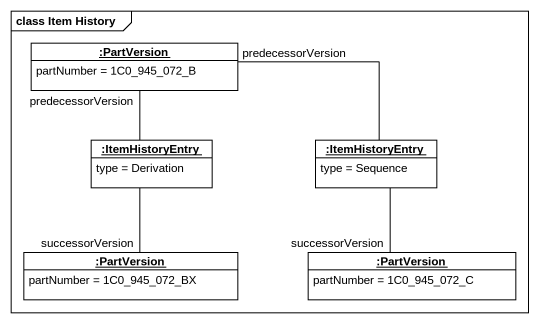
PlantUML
@startuml
mainframe class Item History
hide circle
hide empty members
object ":PartVersion" as PartVersion {
  partNumber = 1C0_945_072_B
}
object ":ItemHistoryEntry" as ItemHistoryEntry {
  type = Derivation
}
object ":ItemHistoryEntry" as ItemHistoryEntry_2 {
  type = Sequence
}
object ":PartVersion" as PartVersion_2 {
  partNumber = 1C0_945_072_BX
}
object ":PartVersion" as PartVersion_3 {
  partNumber = 1C0_945_072_C
}
ItemHistoryEntry -up- PartVersion : predecessorVersion
ItemHistoryEntry -- PartVersion_2 : successorVersion
ItemHistoryEntry_2 -left- PartVersion : predecessorVersion
ItemHistoryEntry_2 -- PartVersion_3 : successorVersion
@enduml
